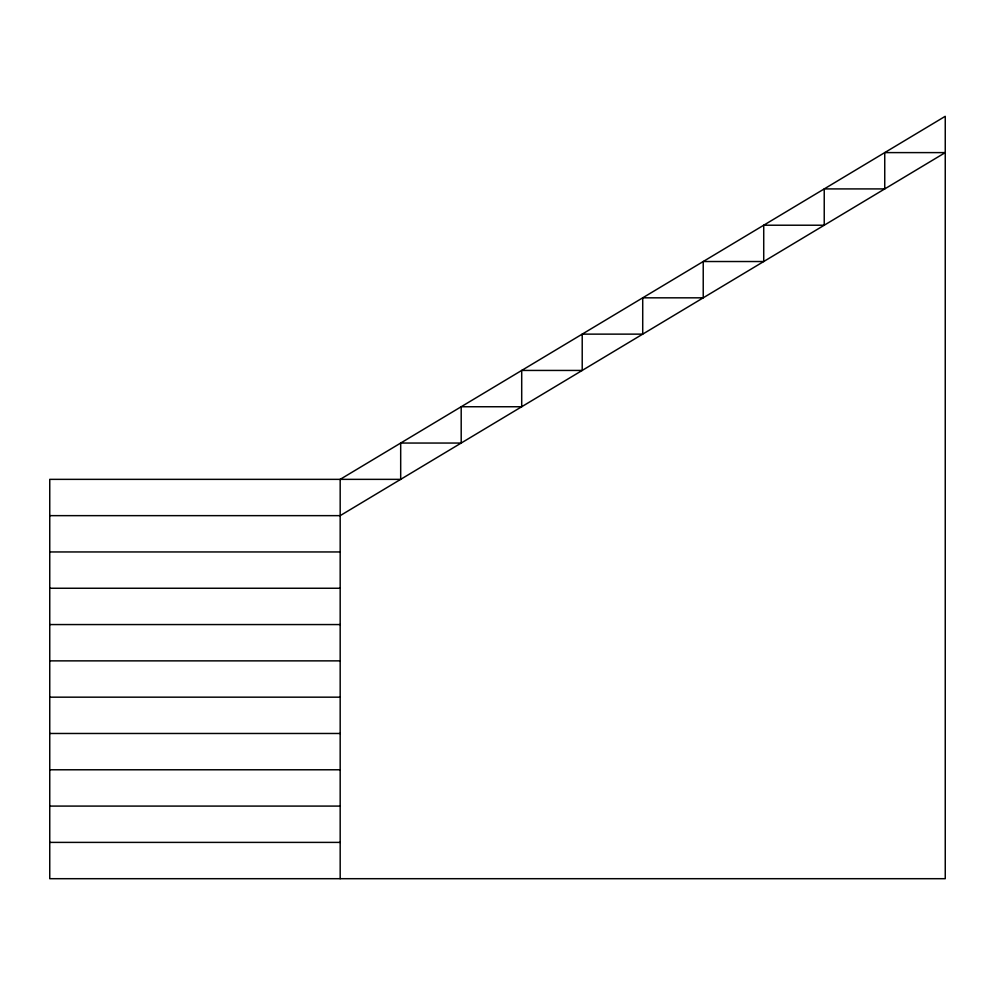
<?xml version="1.0" encoding="UTF-8"?>
<svg xmlns="http://www.w3.org/2000/svg" width="995" height="995" viewBox="0 0 995 995"><rect width="100%" height="100%" fill="white"/><g stroke="black" fill="none" stroke-linecap="round" stroke-linejoin="round"><path stroke-width="1.49" d="M49.75 515.646L340.178 515.646L945.25 152.608L884.742 152.608L884.742 188.913L824.233 188.913L824.233 225.218L763.725 225.218L763.725 261.523L703.229 261.523L703.229 297.828L642.72 297.828L642.72 334.133L582.212 334.133L582.212 370.438L521.703 370.438L521.703 406.744L461.195 406.744L461.195 443.049L400.687 443.049L400.687 479.354L49.75 479.354L49.75 878.697L945.25 878.697L945.25 116.303L340.178 479.354L340.178 878.697M49.75 551.951L340.178 551.951M49.75 588.256L340.178 588.256M49.75 624.562L340.178 624.562M49.75 660.867L340.178 660.867M49.75 697.172L340.178 697.172M49.75 733.477L340.178 733.477M49.75 769.782L340.178 769.782M49.75 806.087L340.178 806.087M49.75 842.392L340.178 842.392"/></g></svg>
